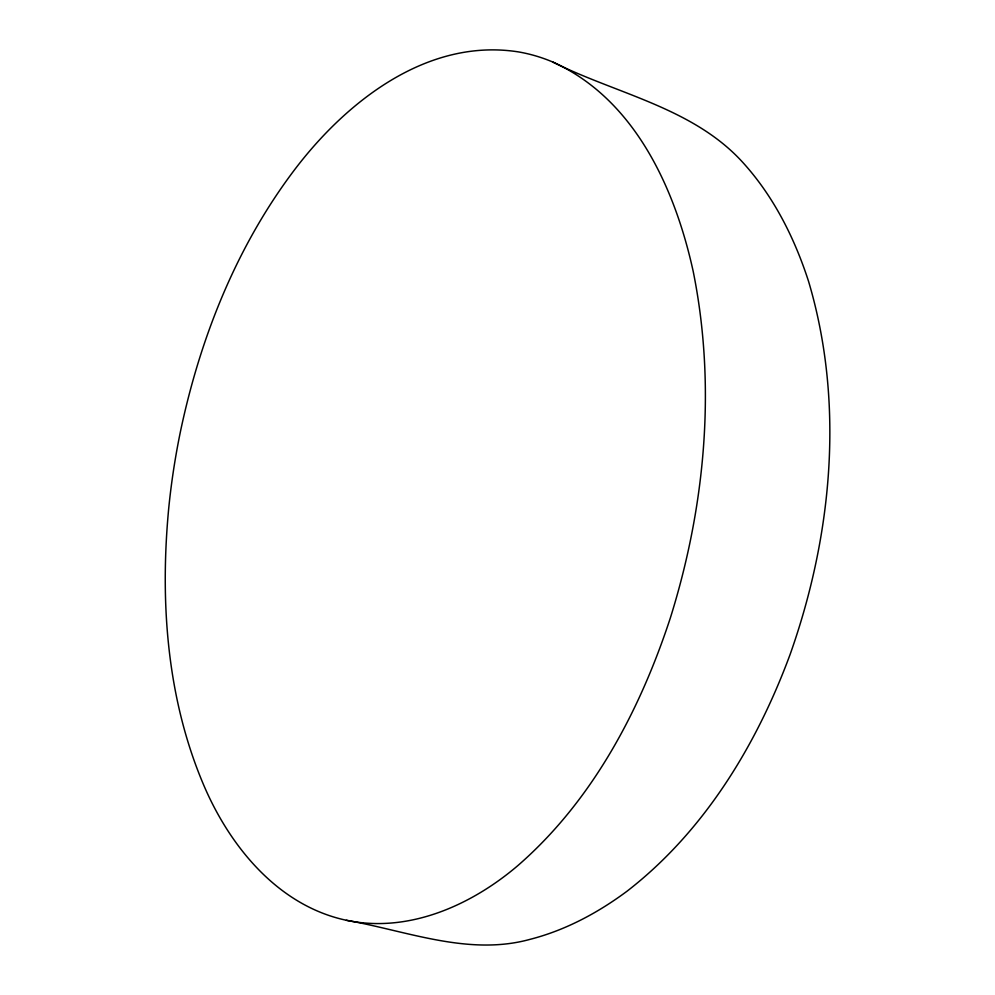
<?xml version="1.0" encoding="UTF-8"?>
<svg xmlns="http://www.w3.org/2000/svg" width="995" height="995" viewBox="0 0 995 995"><rect width="100%" height="100%" fill="white"/><g stroke="black" fill="none" stroke-linecap="round" stroke-linejoin="round"><path stroke-width="1.49" d="M346.335 920.275C408.447 933.472 471.244 905.35 517.86 865.588C592.336 800.838 639.885 710.704 670.319 618.032C705.219 506.579 716.4 386.358 693.192 271.361C675.008 188.391 634.611 98.928 552.872 62.063A154.822 147.359 49.3 0 0 518.669 51.939C427.763 37.524 346.695 101.154 294.806 169.448C236.748 246.001 200.368 337.28 180.592 430.847A1051.404 870.725 -6.6 0 0 168.702 508.445C159.872 601.764 166.799 698.851 204.012 785.801C230.28 846.994 278.351 905.761 346.335 920.275C406.532 930.76 468.434 956.357 530.074 939.342C565.396 930.288 597.945 912.825 627.099 891.159C704.311 831.36 756.673 744.919 790.167 654.287C832.168 535.559 844.817 403.236 808.562 281.374C794.358 237.444 773.127 195.331 741.661 161.178C691.911 107.423 615.992 93.717 552.872 62.063"/></g></svg>
